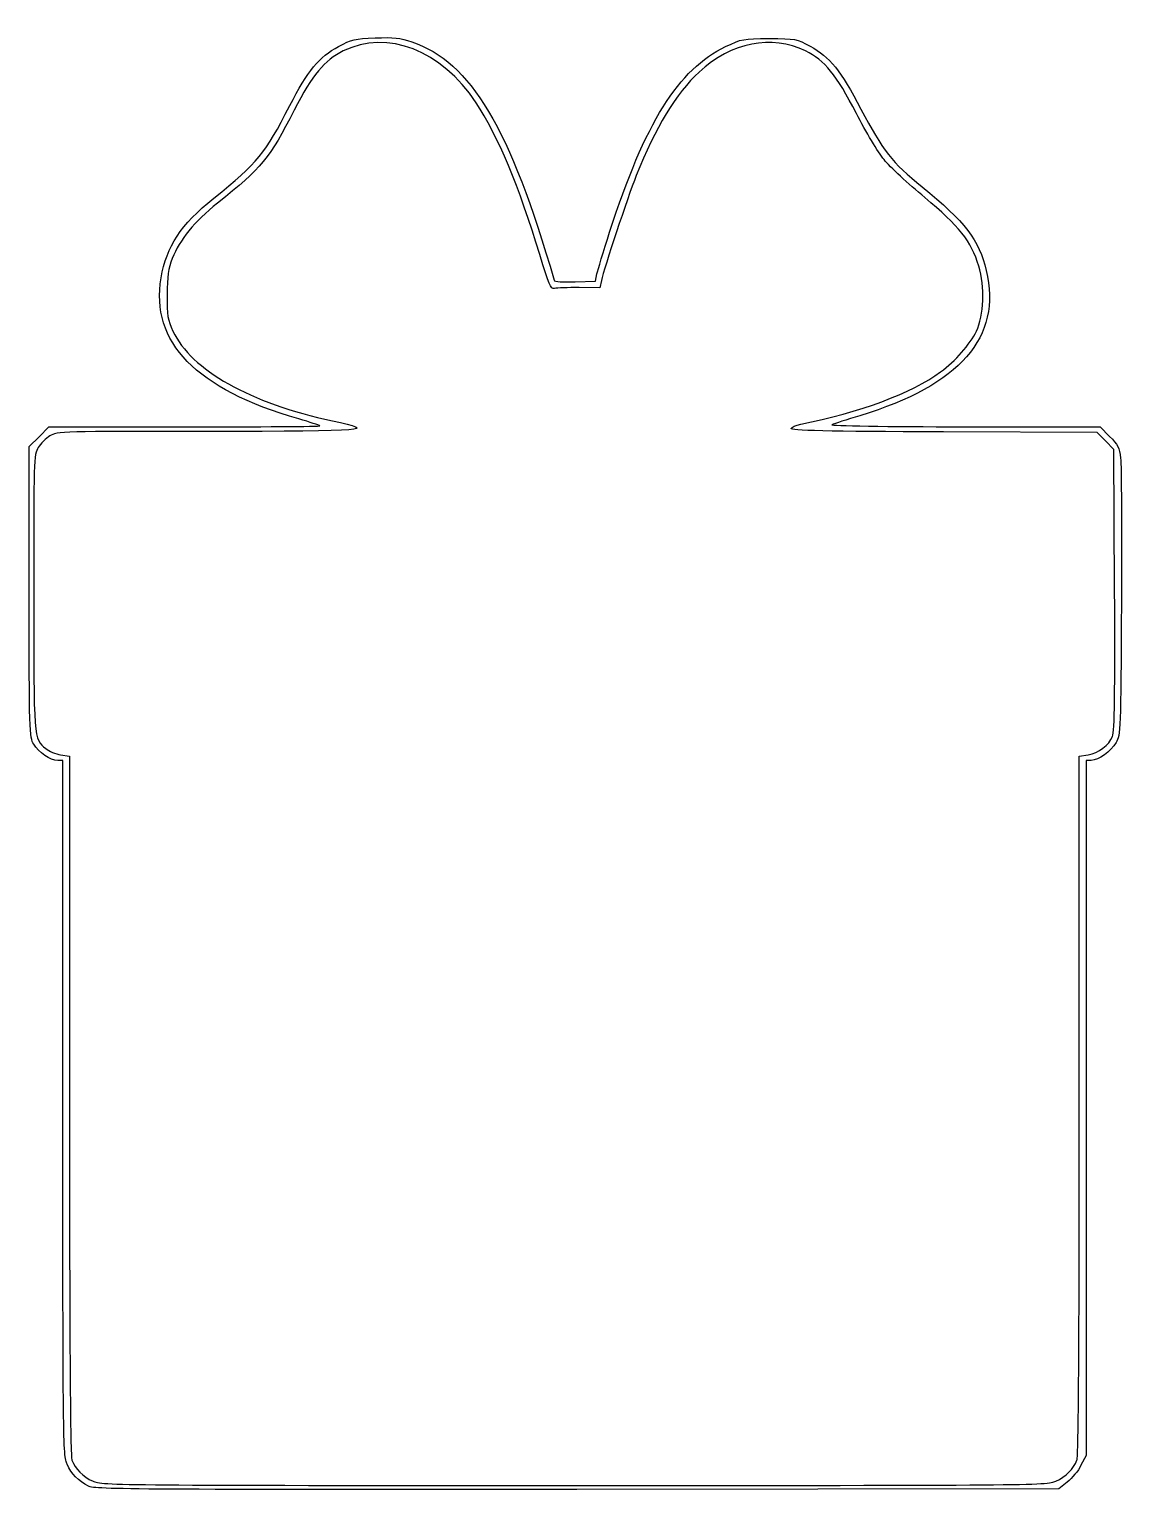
# Model space of a CAD drawing. Extents: x 0 to 128, y 0 to 171.
import ezdxf

# ---------------------------------------------------------------- set-up
doc = ezdxf.new("R2010")
doc.units = 0
doc.layers.add('Layer_1', color=7, linetype='CONTINUOUS')

msp = doc.modelspace()

# ---------------------------------------------------------------- linework, layer by layer
at = {"layer": 'Layer_1', "color": 1}
for points in [[(63.953668, 141.3867), (66.326848, 141.470294), (66.505742, 142.302925)], [(67.030455, 141.526783), (66.85448, 140.70333), (64.447841, 140.712117)], [(0.13187, 105.14694), (0.130891, 122.131383), (1.274445, 123.274936), (2.417996, 124.418486), (18.333572, 124.418486)], [(127.03314, 105.372862), (126.961906, 121.792263), (125.975976, 122.778176), (124.990044, 123.764085), (107.042545, 123.834838)], [(109.391797, 124.436211), (125.329198, 124.418636), (126.446312, 123.301519)], [(3.803506, 86.066889), (4.842907, 85.891283), (4.842907, 45.09411)], [(122.904317, 45.094119), (122.904317, 85.891292), (123.960515, 86.069733)], [(4.063286, 44.772863), (4.057547, 85.413762), (3.46855, 85.414751)], [(124.305423, 85.413861), (123.689673, 85.413861), (123.689673, 44.762851), (123.689673, 4.111994), (123.100676, 2.95914)], [(121.505734, 1.005792), (120.49979, 0.205282), (64.176559, 0.149298)]]:
    msp.add_lwpolyline(points, dxfattribs=at)
for points in [[(7.068003, 0.508334)], [(120.155698, 1.09275)]]:
    msp.add_lwpolyline(points, close=True, dxfattribs=at)
for points in [[(52.388626, 162.326291), (48.293073, 168.48688), (42.024081, 170.933971), (36.855655, 168.389564)], [(36.299815, 168.928951), (37.805763, 169.737238), (38.197519, 169.827984), (40.575436, 169.919344)], [(40.575436, 169.919344), (42.746338, 170.00275), (43.478603, 169.923599), (44.865062, 169.455429)], [(44.865062, 169.455429), (51.734565, 167.135984), (56.387134, 159.337767), (61.505118, 141.564886)], [(90.891612, 168.389538), (86.936204, 170.336779), (82.217509, 169.400404), (78.461376, 165.922892)], [(81.543543, 168.894841), (83.461147, 169.814867), (83.580024, 169.836803), (86.64819, 169.836803)], [(86.64819, 169.836803), (89.7303, 169.836803), (89.820771, 169.819855), (91.447373, 168.937967)], [(30.594283, 161.997835), (32.676506, 166.058486), (34.04173, 167.71697), (36.299815, 168.928951)], [(36.855655, 168.389564), (34.638403, 167.298014), (33.239801, 165.612404), (31.117876, 161.474326)], [(67.992403, 147.193088), (72.115829, 159.986732), (76.025013, 166.247167), (81.543543, 168.894841)], [(96.847968, 161.06911), (94.488256, 165.631535), (93.148002, 167.278719), (90.891612, 168.389538)], [(91.447373, 168.937967), (93.738739, 167.695655), (95.024132, 166.104346), (97.379135, 161.594502)], [(78.461376, 165.922892), (75.763655, 163.42528), (73.339603, 159.434744), (71.103949, 153.81089)], [(59.825801, 144.575239), (57.46282, 152.414567), (54.880537, 158.577917), (52.388626, 162.326291)], [(21.727488, 151.18248), (26.871234, 155.339505), (27.695685, 156.345137), (30.594283, 161.997835)], [(31.117876, 161.474326), (28.206824, 155.797339), (27.353697, 154.761504), (22.159459, 150.597341)], [(100.079734, 155.682945), (99.39452, 156.533489), (97.940231, 158.957263), (96.847968, 161.06911)], [(97.379135, 161.594502), (99.908657, 156.750453), (101.016315, 155.339556), (104.525209, 152.492136)], [(104.839509, 151.242947), (102.906848, 152.834402), (100.76495, 154.832402), (100.079734, 155.682945)], [(71.103949, 153.81089), (70.058733, 151.181646), (67.344647, 142.996998), (67.030455, 141.526783)], [(104.525209, 152.492136), (109.573401, 148.395587), (111.187437, 146.293648), (112.030155, 142.718515)], [(15.55759, 141.854717), (16.198873, 145.582461), (17.807566, 148.014514), (21.727488, 151.18248)], [(22.159459, 150.597341), (19.407245, 148.390921), (17.724738, 146.334634), (16.855792, 144.11543)], [(111.15114, 143.237525), (110.270398, 146.137161), (108.846057, 147.943744), (104.839509, 151.242947)], [(66.505742, 142.302925), (66.604187, 142.76086), (67.273135, 144.961438), (67.992403, 147.193088)], [(16.855792, 144.11543), (16.384809, 142.912584), (16.263437, 142.062548), (16.248668, 139.863379)], [(61.545039, 140.619339), (61.113376, 140.530898), (60.889861, 141.045219), (59.825801, 144.575239)], [(31.659055, 125.343873), (19.641209, 128.812175), (14.262678, 134.327452), (15.55759, 141.854717)], [(112.030155, 142.718515), (113.871543, 134.906635), (108.992477, 129.298374), (97.250168, 125.7296)], [(110.873883, 135.60162), (111.768897, 137.468557), (111.890038, 140.804875), (111.15114, 143.237525)], [(61.505118, 141.564886), (61.550529, 141.407082), (62.523026, 141.3363), (63.953668, 141.3867)], [(64.447841, 140.712117), (63.124191, 140.716936), (61.817924, 140.675267), (61.545039, 140.619339)], [(16.248668, 139.863379), (16.232199, 137.412071), (16.305548, 136.954009), (16.926642, 135.629096)], [(16.926642, 135.629096), (19.073291, 131.049896), (25.920533, 127.199078), (35.603113, 125.125645)], [(106.69229, 130.845345), (108.40303, 132.101144), (110.146371, 134.084075), (110.873883, 135.60162)], [(90.332359, 124.735433), (97.163144, 126.074322), (103.330687, 128.377698), (106.69229, 130.845345)], [(35.603113, 125.125645), (41.00125, 123.969688), (40.11819, 123.895057), (21.029455, 123.894)], [(34.124119, 124.543522), (34.055351, 124.612291), (32.946072, 124.972455), (31.659055, 125.343873)], [(89.199763, 124.219783), (89.257334, 124.392583), (89.767029, 124.624621), (90.332359, 124.735433)], [(97.250168, 125.7296), (95.738403, 125.270135), (94.265909, 124.795148), (93.977955, 124.674066)], [(2.549966, 123.372836), (2.080723, 123.086733), (1.462715, 122.468729), (1.176615, 121.999487)], [(21.029455, 123.894), (3.902871, 123.893011), (3.378945, 123.878409), (2.549966, 123.372836)], [(18.333572, 124.418486), (27.087143, 124.418486), (34.192894, 124.474782), (34.124119, 124.543522)], [(107.042545, 123.834838), (93.22416, 123.889348), (89.119125, 123.977874), (89.199763, 124.219783)], [(93.977955, 124.674066), (93.686411, 124.551468), (100.516887, 124.446076), (109.391797, 124.436211)], [(126.446312, 123.301519), (127.404896, 122.342936), (127.587875, 121.98075), (127.735747, 120.749202)], [(1.176615, 121.999487), (0.672525, 121.172712), (0.656401, 120.650006), (0.655453, 105.104069)], [(127.735747, 120.749202), (127.830538, 119.959824), (127.871867, 112.363795), (127.827675, 103.869139)], [(0.653032, 87.309272), (0.148112, 88.137403), (0.13282, 88.660791), (0.13187, 105.14694)], [(0.655453, 105.104069), (0.654365, 87.741924), (0.641226, 87.912357), (2.070233, 86.788295)], [(126.802854, 88.225415), (127.02217, 88.754859), (127.084986, 93.432583), (127.03314, 105.372862)], [(127.827675, 103.869139), (127.74941, 88.835777), (127.732884, 88.399899), (127.209521, 87.508962)], [(3.46855, 85.414751), (2.607901, 85.41574), (1.250279, 86.329704), (0.653032, 87.309272)], [(123.960515, 86.069733), (125.179824, 86.275726), (126.368779, 87.177458), (126.802854, 88.225415)], [(127.209521, 87.508962), (126.57352, 86.426308), (125.170135, 85.413861), (124.305423, 85.413861)], [(2.070233, 86.788295), (2.451861, 86.488104), (3.231834, 86.163474), (3.803506, 86.066889)], [(4.552307, 3.084874), (4.089115, 4.088475), (4.068797, 5.820565), (4.063286, 44.772863)], [(4.842907, 45.09411), (4.842907, 16.832537), (4.928698, 4.070509), (5.122123, 3.560012)], [(122.625105, 3.56002), (122.818513, 4.070517), (122.904317, 16.832546), (122.904317, 45.094119)], [(5.122123, 3.560012), (5.519176, 2.512074), (6.380161, 1.651856), (7.591567, 1.09275)], [(120.155658, 1.092759), (121.367061, 1.651864), (122.22805, 2.512083), (122.625105, 3.56002)], [(7.067973, 0.508422), (5.852002, 1.151005), (5.079877, 1.941778), (4.552307, 3.084874)], [(123.100676, 2.95914), (122.77673, 2.325078), (122.059003, 1.446072), (121.505734, 1.005792)], [(64.176559, 0.149298), (13.199721, 0.098626), (7.778787, 0.132761), (7.068003, 0.508334)], [(7.591567, 1.09275), (8.599105, 0.627746), (10.726002, 0.60948), (63.873626, 0.60948)], [(63.873626, 0.60948), (117.02126, 0.60948), (119.14816, 0.627905), (120.155698, 1.09275)]]:
    msp.add_open_spline(points, degree=3, dxfattribs=at)

doc.saveas('drawing.dxf')
